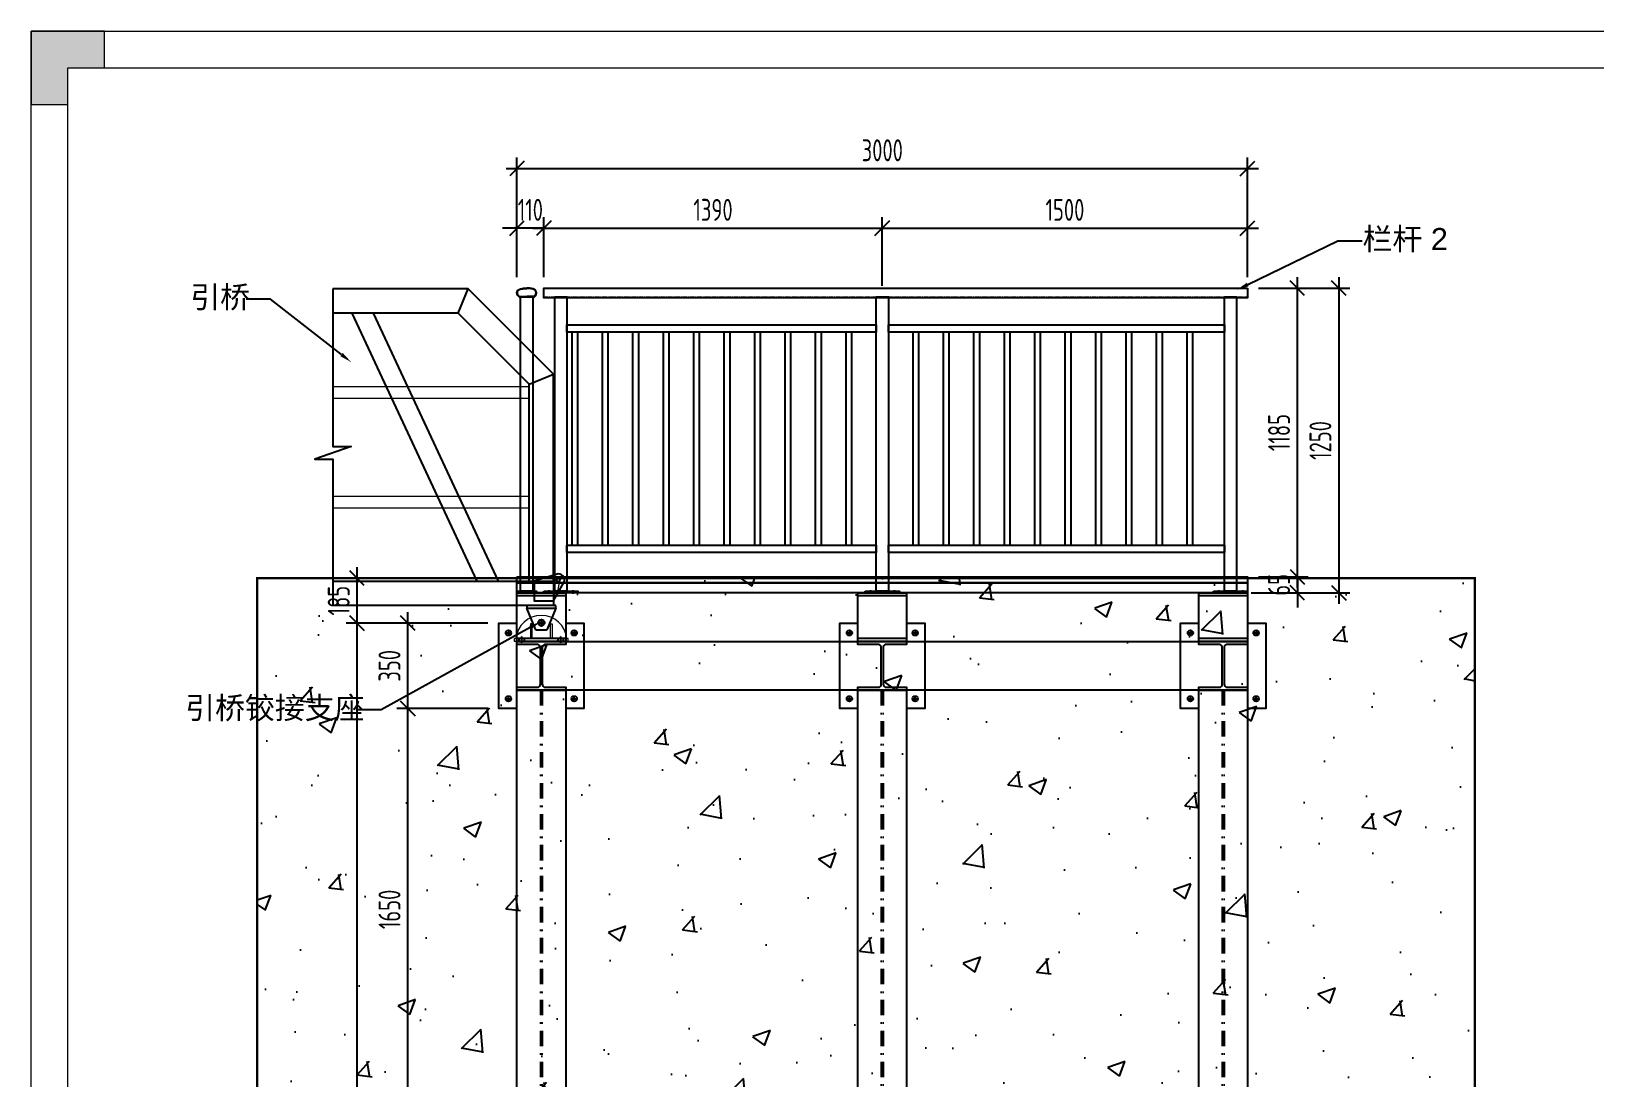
# Model space of a CAD drawing. Header units: millimetres. Extents: x 4 to 2106212, y -117026 to 198097.
# Drawn here: x 1901220 to 1907639, y 185841 to 190137 of the extents above; entities that cross this region are included whole.
import ezdxf
from ezdxf import colors
from ezdxf.entities.mleader import LeaderData, LeaderLine
from ezdxf.math import Vec2, Vec3

# ---------------------------------------------------------------- set-up
doc = ezdxf.new("R2010")
doc.units = ezdxf.units.MM
for name, pattern in [('CENTER', [0.6, 0.375, -0.075, 0.075, -0.075]), ('CENTER2', [28.575, 19.05, -3.175, 3.175, -3.175]), ('DASHDOT2', [12.7, 6.35, -3.175, 0, -3.175])]:
    doc.linetypes.add(name, pattern=pattern)
for name, color, linetype in [('H200', 3, 'Continuous'), ('STEEL', 34, 'Continuous'), ('方管', 100, 'Continuous'), ('标注', 9, 'Continuous'), ('铝横梁', 220, 'Continuous'), ('铝通', 4, 'Continuous')]:
    doc.layers.add(name, color=color, linetype=linetype)
for name, color, linetype, lineweight in [('加强板', 140, 'Continuous', 18), ('图框', 7, 'Continuous', 13), ('型材', 7, 'Continuous', 15), ('文本', 3, 'Continuous', 13), ('结构', 4, 'Continuous', 18), ('虚线', 1, 'CENTER2', 0)]:
    doc.layers.add(name, color=color, linetype=linetype, lineweight=lineweight)
doc.styles.add('Arial', font='arial.ttf')
doc.styles.add('hztxt', font='ros1.shx', dxfattribs={"width": 0.8, "bigfont": 'hztxt.shx'})
doc.dimstyles.new('DIM-30', dxfattribs={"dimscale": 30, "dimtxt": 3, "dimasz": 2, "dimexe": 1.5, "dimexo": 1.5, "dimgap": 1, "dimtad": 1, "dimdec": 1, "dimdsep": 46, "dimtxsty": 'hztxt', "dimblk": 'OBLIQUE', "dimcen": 0, "dimdle": 1.5, "dimclrd": 9, "dimclre": 9, "dimclrt": 2, "dimadec": 1, "dimazin": 0, "dimtfac": 1, "dimtdec": 1, "dimtix": 1, "dimtmove": 2, "dimatfit": 3, "dimldrblk": 'OBLIQUE', "dimfxl": 15, "dimtolj": 1, "dimtzin": 0, "dimarcsym": 1})

# ---------------------------------------------------------------- blocks, each defined once
blk = doc.blocks.new('GW-TK')
at = {"layer": '图框', "linetype": 'Continuous', "lineweight": 0}
h = blk.add_hatch(color=256, dxfattribs=at)
h.dxf.hatch_style = 1
h.paths.add_polyline_path([(927183.55, 464715.01), (927183.55, 464705.01), (927188.55, 464705.01), (927188.55, 464710.01), (927193.56, 464710.01), (927193.56, 464715.01)])
blk.add_lwpolyline([(927188.55, 464705.01), (927188.55, 464710.01), (927193.56, 464710.01), (927193.56, 464715.01), (927183.55, 464715.01), (927183.55, 464705.01)], close=True, dxfattribs=at)
at = {"layer": '图框'}
for points in [[(927183.55, 464715.01), (927603.55, 464715.01), (927603.55, 464418.01), (927183.55, 464418.01)], [(927188.55, 464710.01), (927598.55, 464710.01), (927598.55, 464423.01), (927188.55, 464423.01)]]:
    blk.add_lwpolyline(points, close=True, dxfattribs=at)
blk = doc.blocks.new('*U968')
at = {"color": 252, "linetype": 'CENTER', "ltscale": 0.52}
for p, q in [((402.9, -670, 0), (431.5, -670, 0)), ((417.2, -655.7, 0), (417.2, -684.3, 0))]:
    blk.add_line(p, q, dxfattribs=at)
at = {"color": 252, "elevation": 0}
blk.add_lwpolyline([(-439.5, 700), (-439.5, 53.3), (-364.1, 53.3), (-512.2, 1.6), (-439.5, 1.6), (-439.5, -600)], dxfattribs=at)
blk.add_lwpolyline([(477.2, -600), (357.2, -600), (357.2, -610), (477.2, -610)], close=True, dxfattribs=at)
blk.add_lwpolyline([(477.2, -610), (441.1, -696.7, -0.315452), (436.4, -700), (397.9, -700, -0.315452), (393.2, -696.7), (357.2, -610)], format="xyb", dxfattribs=at)
at = {"color": 252}
blk.add_circle((417.2, -670, 0), 13, dxfattribs=at)
at = {"layer": '加强板', "color": 252, "elevation": 0}
blk.add_lwpolyline([(467.2, -505), (467.2, -555), (482.2, -555), (492.2, -505)], close=True, dxfattribs=at)
at = {"layer": '型材', "color": 252, "elevation": 0}
for points in [[(-439.5, 300), (367.2, 300), (367.2, 250), (-439.5, 250)], [(-439.5, -150), (367.2, -150), (367.2, -200), (-439.5, -200)]]:
    blk.add_lwpolyline(points, dxfattribs=at)
at = {"layer": '铝横梁', "color": 252, "elevation": 0}
for points in [[(-361.6, 600), (151.9, -500)], [(-273.3, 600), (240.2, -500)]]:
    blk.add_lwpolyline(points, dxfattribs=at)
at = {"layer": '铝通', "color": 252, "elevation": 0}
for points in [[(467.2, -500), (467.2, 350), (117.2, 700), (-439.5, 700)], [(75.7, 600), (117.2, 700)], [(367.2, -500), (367.2, 308.6), (75.7, 600), (-439.5, 600)], [(367.2, 308.6), (467.2, 350)], [(-439.5, -500), (467.2, -500), (467.2, -600), (-439.5, -600)]]:
    blk.add_lwpolyline(points, dxfattribs=at)
blk.add_lwpolyline([(509.9, -505.4, 0.668622), (478.4, -471.6), (387.2, -500), (387.2, -580), (467.2, -580)], format="xyb", close=True, dxfattribs=at)
at = {"layer": '铝通', "color": 252}
blk.add_circle((487.2, -495, 0), 7, dxfattribs=at)
blk = doc.blocks.new('*U969')
at = {"color": 0, "linetype": 'ByBlock', "lineweight": -2, "transparency": 16777216}
blk.add_blockref('*U968', (0, 0), dxfattribs=at)
blk = doc.blocks.new('_Oblique')
at = {"color": 0, "linetype": 'ByBlock', "lineweight": -2}
blk.add_line((-0.5, -0.5), (0.5, 0.5), dxfattribs=at)
blk = doc.blocks.new('*D982')
at = {"color": 9, "lineweight": -2, "transparency": 16777216}
for p, q in [((1902557.3, 183411.9), (1902557.3, 187751.9)), ((1903094.1, 187706.9), (1902512.3, 187706.9)), ((1903094.1, 183456.9), (1902512.3, 183456.9))]:
    blk.add_line(p, q, dxfattribs=at)
at = {"layer": 'Defpoints', "color": 0, "transparency": 16777216}
for p in [(1902557.3, 187706.9), (1903139.1, 187706.9), (1903139.1, 183456.9)]:
    blk.add_point(p, dxfattribs=at)
at = {"color": 9, "lineweight": -2, "transparency": 16777216, "xscale": 60, "yscale": 60, "zscale": 60}
for p, rotation in [((1902557.3, 187706.9), 90), ((1902557.3, 183456.9), 270)]:
    blk.add_blockref('_Oblique', p, dxfattribs=dict(at, rotation=rotation))
at = {"color": 2, "transparency": 16777216, "insert": (1902482.3, 185581.9), "char_height": 90, "attachment_point": 5, "rotation": 90, "style": 'hztxt'}
blk.add_mtext('\\A1;4250', dxfattribs=at)
blk = doc.blocks.new('*U956')
at = {"layer": 'STEEL'}
for p, q in [((-148.2, 135), (-121.8, 135)), ((-135, 148.2), (-135, 121.8)), ((121.8, 135), (148.2, 135)), ((135, 148.2), (135, 121.8)), ((-135, -148.2), (-135, -121.8)), ((135, -148.2), (135, -121.8)), ((-148.2, -135), (-121.8, -135)), ((121.8, -135), (148.2, -135))]:
    blk.add_line(p, q, dxfattribs=at)
for points in [[(-100, -175), (-175, -175), (-175, 175), (-100, 175)], [(100, 175), (175, 175), (175, -175), (100, -175)]]:
    blk.add_lwpolyline(points, dxfattribs=at)
for centre in [(-135, 135), (135, 135), (-135, -135), (135, -135)]:
    blk.add_circle(centre, 11, dxfattribs=at)
blk = doc.blocks.new('*U957')
at = {"color": 0, "linetype": 'ByBlock', "lineweight": -2, "transparency": 16777216}
blk.add_blockref('*U956', (0, 0), dxfattribs=at)
blk = doc.blocks.new('*U958')
at = {"layer": 'STEEL'}
for p, q in [((-148.2, 135), (-121.8, 135)), ((-135, 148.2), (-135, 121.8)), ((121.8, 135), (148.2, 135)), ((135, 148.2), (135, 121.8)), ((-135, -148.2), (-135, -121.8)), ((135, -148.2), (135, -121.8)), ((-148.2, -135), (-121.8, -135)), ((121.8, -135), (148.2, -135))]:
    blk.add_line(p, q, dxfattribs=at)
for points in [[(-100, -175), (-175, -175), (-175, 175), (-100, 175)], [(100, 175), (175, 175), (175, -175), (100, -175)]]:
    blk.add_lwpolyline(points, dxfattribs=at)
for centre in [(-135, 135), (135, 135), (-135, -135), (135, -135)]:
    blk.add_circle(centre, 11, dxfattribs=at)
blk = doc.blocks.new('*U959')
at = {"color": 0, "linetype": 'ByBlock', "lineweight": -2, "transparency": 16777216}
blk.add_blockref('*U958', (0, 0), dxfattribs=at)
blk = doc.blocks.new('*U960')
at = {"layer": 'STEEL'}
for p, q in [((-148.2, 135), (-121.8, 135)), ((-135, 148.2), (-135, 121.8)), ((121.8, 135), (148.2, 135)), ((135, 148.2), (135, 121.8)), ((-135, -148.2), (-135, -121.8)), ((135, -148.2), (135, -121.8)), ((-148.2, -135), (-121.8, -135)), ((121.8, -135), (148.2, -135))]:
    blk.add_line(p, q, dxfattribs=at)
for points in [[(-100, -175), (-175, -175), (-175, 175), (-100, 175)], [(100, 175), (175, 175), (175, -175), (100, -175)]]:
    blk.add_lwpolyline(points, dxfattribs=at)
for centre in [(-135, 135), (135, 135), (-135, -135), (135, -135)]:
    blk.add_circle(centre, 11, dxfattribs=at)
blk = doc.blocks.new('*U961')
at = {"color": 0, "linetype": 'ByBlock', "lineweight": -2, "transparency": 16777216}
blk.add_blockref('*U960', (0, 0), dxfattribs=at)
blk = doc.blocks.new('*U945')
h = blk.add_hatch()
h.set_pattern_fill('AR-CONC', color=252, scale=4, angle=-1.78635)
h.set_pattern_definition([(48.21365, (-1955493.9, -187048), (726.39706, -86.44208), [76.2, -838.2]), (353.21365, (-1955493.9, -187048), (-117.08218, 768.2505), [60.96, -670.56234]), (98.665094, (-1955433.35, -187055.2), (609.31489, 681.8084), [64.76004, -712.36098]), (44.39785, (-1955487.55, -186844.9), (1078.5469, -201.8886), [114.3, -1257.3]), (94.849206, (-1955397.7, -186861.7), (980.00676, 959.62144), [97.1401, -1068.54243]), (349.3978, (-1955487.6, -186844.9), (980.00676, 959.62144), [91.43987, -1005.8389]), (19.21365, (-1955387.6, -186898.8), (593.41132, -427.76689), [76.2, -838.2]), (324.21365, (-1955387.6, -186898.8), (270.0545, 728.68768), [60.96, -670.56]), (69.665094, (-1955338.1, -186934.5), (863.4658, 300.9208), [64.76004, -712.35975]), (35.713649, (-1955493.89, -187047.98), (22.89163, 337.670666), [0, -662.432, 0, -680.72, 0, -673.1]), (5.713649, (-1955493.9, -187048), (279.640336, 392.19577), [0, -388.112, 0, -647.192, 0, -256.54]), (325.713649, (-1955720.34, -187040.92), (541.38448, -39.810717), [0, -254, 0, -792.48, 0, -1051.56]), (315.71365, (-1955821.9, -187037.75), (595.39922, 83.18622), [0, -330.2, 0, -526.288, 0, -746.76])])
h.paths.add_polyline_path([(2495.4, 116.7), (2690.3, 116.7), (2310.4, 226.6), (2500, 226.6), (2500, 2594.8), (-232.2, 2594.8), (-2500, 2594.8), (-2500, 226.6), (-2310.4, 226.6), (-2690.3, 116.7), (-2495.4, 116.7), (-2495.4, -2405.2), (-287.2, -2405.2), (-287.2, -2594.8), (-177.3, -2214.9), (-177.3, -2409.9), (2495.4, -2409.9)])
at = {"color": 252, "const_width": 10}
for points in [[(-2495.4, -2409.9), (-2495.4, 116.7), (-2690.3, 116.7), (-2310.4, 226.6), (-2500, 226.6), (-2500, 2594.8), (-227.4, 2594.8)], [(-2495.4, -2405.2), (-287.2, -2405.2), (-287.2, -2594.8), (-177.3, -2214.9), (-177.3, -2409.9), (2495.4, -2409.9), (2495.4, 116.7), (2690.3, 116.7), (2310.4, 226.6), (2500, 226.6), (2500, 2594.8), (-232.2, 2594.8)]]:
    blk.add_lwpolyline(points, dxfattribs=at)
blk = doc.blocks.new('*U946')
at = {"layer": 'H200', "color": 0, "linetype": 'ByBlock', "lineweight": -2, "transparency": 16777216}
blk.add_blockref('*U945', (0, 0), dxfattribs=at)
blk = doc.blocks.new('*D1008')
at = {"color": 9, "lineweight": -2, "transparency": 16777216}
for p, q in [((1902765.7, 185661.9), (1902765.7, 187401.9)), ((1903094.1, 187356.9), (1902720.7, 187356.9)), ((1903094.1, 185706.9), (1902720.7, 185706.9))]:
    blk.add_line(p, q, dxfattribs=at)
at = {"layer": 'Defpoints', "color": 0, "transparency": 16777216}
for p in [(1902765.7, 187356.9), (1903139.1, 187356.9), (1903139.1, 185706.9)]:
    blk.add_point(p, dxfattribs=at)
at = {"color": 9, "lineweight": -2, "transparency": 16777216, "xscale": 60, "yscale": 60, "zscale": 60}
for p, rotation in [((1902765.7, 187356.9), 90), ((1902765.7, 185706.9), 270)]:
    blk.add_blockref('_Oblique', p, dxfattribs=dict(at, rotation=rotation))
at = {"color": 2, "transparency": 16777216, "insert": (1902690.7, 186531.9), "char_height": 90, "attachment_point": 5, "rotation": 90, "style": 'hztxt'}
blk.add_mtext('\\A1;1650', dxfattribs=at)
blk = doc.blocks.new('*D1009')
at = {"color": 9, "lineweight": -2, "transparency": 16777216}
for p, q in [((1902765.7, 187311.9), (1902765.7, 187751.9)), ((1903094.1, 187706.9), (1902720.7, 187706.9)), ((1903094.1, 187356.9), (1902720.7, 187356.9))]:
    blk.add_line(p, q, dxfattribs=at)
at = {"layer": 'Defpoints', "color": 0, "transparency": 16777216}
for p in [(1902765.7, 187706.9), (1903139.1, 187706.9), (1903139.1, 187356.9)]:
    blk.add_point(p, dxfattribs=at)
at = {"color": 9, "lineweight": -2, "transparency": 16777216, "xscale": 60, "yscale": 60, "zscale": 60}
for p, rotation in [((1902765.7, 187706.9), 90), ((1902765.7, 187356.9), 270)]:
    blk.add_blockref('_Oblique', p, dxfattribs=dict(at, rotation=rotation))
at = {"color": 2, "transparency": 16777216, "insert": (1902690.7, 187531.9), "char_height": 90, "attachment_point": 5, "rotation": 90, "style": 'hztxt'}
blk.add_mtext('\\A1;350', dxfattribs=at)
blk = doc.blocks.new('*D979')
at = {"color": 9, "lineweight": -2, "transparency": 16777216}
for p, q in [((1902557.3, 187661.9), (1902557.3, 187936.9)), ((1903094.1, 187891.9), (1902512.3, 187891.9)), ((1903094.1, 187706.9), (1902512.3, 187706.9))]:
    blk.add_line(p, q, dxfattribs=at)
at = {"layer": 'Defpoints', "color": 0, "transparency": 16777216}
for p in [(1902557.3, 187891.9), (1903139.1, 187891.9), (1903139.1, 187706.9)]:
    blk.add_point(p, dxfattribs=at)
at = {"color": 9, "lineweight": -2, "transparency": 16777216, "xscale": 60, "yscale": 60, "zscale": 60}
for p, rotation in [((1902557.3, 187891.9), 90), ((1902557.3, 187706.9), 270)]:
    blk.add_blockref('_Oblique', p, dxfattribs=dict(at, rotation=rotation))
at = {"color": 2, "transparency": 16777216, "insert": (1902482.3, 187799.4), "char_height": 90, "attachment_point": 5, "rotation": 90, "style": 'hztxt'}
blk.add_mtext('\\A1;185', dxfattribs=at)
blk = doc.blocks.new('JAGZZ')
at = {"color": 1, "linetype": 'CENTER2', "ltscale": 0.2}
for p, q in [((524724.7, 13006.5), (524689.4, 13006.5)), ((524707.1, 12988.9), (524707.1, 13024.1)), ((524616.1, 12929.5), (524616.1, 12941.5)), ((524627.1, 12917.9), (524627.1, 12953.1)), ((524638.1, 12929.5), (524638.1, 12941.5)), ((524776.1, 12929.5), (524776.1, 12941.5)), ((524787.1, 12917.9), (524787.1, 12953.1)), ((524798.1, 12929.5), (524798.1, 12941.5))]:
    blk.add_line(p, q, dxfattribs=at)
at = {"layer": '结构', "color": 4}
for p, q in [((524597.1, 12929.5), (524597.1, 12941.5)), ((524817.1, 12941.5), (524597.1, 12941.5)), ((524817.1, 12929.5), (524597.1, 12929.5)), ((524817.1, 12929.5), (524817.1, 12941.5))]:
    blk.add_line(p, q, dxfattribs=at)
for points in [[(524670.1, 12941.5), (524670.1, 13001.5), (524662.1, 13001.5), (524662.1, 12941.5)], [(524744.1, 12941.5), (524744.1, 13001.5), (524752.1, 13001.5), (524752.1, 12941.5)]]:
    blk.add_lwpolyline(points, close=True, dxfattribs=at)
at = {"layer": '结构'}
blk.add_circle((524707.1, 13006.5), 13, dxfattribs=at)
at = {"layer": '结构', "color": 4}
blk.add_arc((524707.1, 12931), 105.5, 5.72481, 174.27519, dxfattribs=at)
blk = doc.blocks.new('*U920')
h = blk.add_hatch(color=256)
h.dxf.hatch_style = 1
h.paths.add_polyline_path([(-25, -596.5, 0.414214), (-27.5, -599), (-25, -599)])
h = blk.add_hatch(color=256)
h.dxf.hatch_style = 1
h.paths.add_polyline_path([(25, -596.5, -0.414214), (27.5, -599), (25, -599)])
at = {"color": 7}
for points in [[(-70, -599), (70, -599), (70, -605), (-70, -605), (-70, -599)], [(-56, -599), (-56, -605)], [(-49, -594), (-49, -610)], [(-42, -599), (-42, -605)], [(42, -599), (42, -605)], [(49, -594), (49, -610)], [(56, -599), (56, -605)]]:
    blk.add_lwpolyline(points, dxfattribs=at)
for centre, start, end in [((-25, -599), 90, 180), ((25, -599), 0, 90)]:
    blk.add_arc(centre, 2.5, start, end)
at = {"layer": '方管', "color": 3}
blk.add_lwpolyline([(-25, 610), (25, 610), (25, -599), (-25, -599)], close=True, dxfattribs=at)
blk = doc.blocks.new('*U921')
at = {"color": 0, "linetype": 'ByBlock', "lineweight": -2, "transparency": 16777216}
blk.add_blockref('*U920', (0, 0), dxfattribs=at)
blk = doc.blocks.new('*U926')
h = blk.add_hatch(color=256)
h.dxf.hatch_style = 1
h.paths.add_polyline_path([(-25, -596.5, 0.414214), (-27.5, -599), (-25, -599)])
h = blk.add_hatch(color=256)
h.dxf.hatch_style = 1
h.paths.add_polyline_path([(25, -596.5, -0.414214), (27.5, -599), (25, -599)])
at = {"color": 7}
for points in [[(-70, -599), (70, -599), (70, -605), (-70, -605), (-70, -599)], [(-56, -599), (-56, -605)], [(-49, -594), (-49, -610)], [(-42, -599), (-42, -605)], [(42, -599), (42, -605)], [(49, -594), (49, -610)], [(56, -599), (56, -605)]]:
    blk.add_lwpolyline(points, dxfattribs=at)
for centre, start, end in [((-25, -599), 90, 180), ((25, -599), 0, 90)]:
    blk.add_arc(centre, 2.5, start, end)
at = {"layer": '方管', "color": 3}
blk.add_lwpolyline([(-25, 610), (25, 610), (25, -599), (-25, -599)], close=True, dxfattribs=at)
blk = doc.blocks.new('*U925')
at = {"color": 0, "linetype": 'ByBlock', "lineweight": -2, "transparency": 16777216}
blk.add_blockref('*U926', (0, 0), dxfattribs=at)
blk = doc.blocks.new('*U923')
h = blk.add_hatch(color=256)
h.dxf.hatch_style = 1
h.paths.add_polyline_path([(-25, -596.5, 0.414214), (-27.5, -599), (-25, -599)])
h = blk.add_hatch(color=256)
h.dxf.hatch_style = 1
h.paths.add_polyline_path([(25, -596.5, -0.414214), (27.5, -599), (25, -599)])
at = {"color": 7}
for points in [[(-70, -599), (70, -599), (70, -605), (-70, -605), (-70, -599)], [(-56, -599), (-56, -605)], [(-49, -594), (-49, -610)], [(-42, -599), (-42, -605)], [(42, -599), (42, -605)], [(49, -594), (49, -610)], [(56, -599), (56, -605)]]:
    blk.add_lwpolyline(points, dxfattribs=at)
for centre, start, end in [((-25, -599), 90, 180), ((25, -599), 0, 90)]:
    blk.add_arc(centre, 2.5, start, end)
at = {"layer": '方管', "color": 3}
blk.add_lwpolyline([(-25, 610), (25, 610), (25, -599), (-25, -599)], close=True, dxfattribs=at)
blk = doc.blocks.new('*U922')
at = {"color": 0, "linetype": 'ByBlock', "lineweight": -2, "transparency": 16777216}
blk.add_blockref('*U923', (0, 0), dxfattribs=at)
blk = doc.blocks.new('*U918')
at = {"color": 4}
blk.add_lwpolyline([(12.5, -437.5), (12.5, 437.5), (-12.5, 437.5), (-12.5, -437.5)], dxfattribs=at)
blk = doc.blocks.new('*U919')
at = {"color": 0, "linetype": 'ByBlock', "lineweight": -2, "transparency": 16777216}
for p in [(0, 0), (125, 0), (250, 0), (375, 0), (500, 0), (625, 0), (750, 0), (875, 0), (1000, 0), (1125, 0)]:
    blk.add_blockref('*U918', p, dxfattribs=at)
blk = doc.blocks.new('*U916')
at = {"color": 4}
blk.add_lwpolyline([(12.5, -437.5), (12.5, 437.5), (-12.5, 437.5), (-12.5, -437.5)], dxfattribs=at)
blk = doc.blocks.new('*U917')
at = {"color": 0, "linetype": 'ByBlock', "lineweight": -2, "transparency": 16777216}
for p in [(0, 0), (125, 0), (250, 0), (375, 0), (500, 0), (625, 0), (750, 0), (875, 0), (1000, 0), (1125, 0)]:
    blk.add_blockref('*U916', p, dxfattribs=at)
blk = doc.blocks.new('*D1013')
at = {"color": 9, "lineweight": -2, "transparency": 16777216}
for p, q in [((1903279.1, 189328.6), (1904759.1, 189328.6)), ((1903324.1, 189126.9), (1903324.1, 189373.6)), ((1904714.1, 189091.9), (1904714.1, 189373.6))]:
    blk.add_line(p, q, dxfattribs=at)
at = {"layer": 'Defpoints', "color": 0, "transparency": 16777216}
for p in [(1904714.1, 189328.6), (1903324.1, 189081.9), (1904714.1, 189046.9)]:
    blk.add_point(p, dxfattribs=at)
at = {"color": 9, "lineweight": -2, "transparency": 16777216, "xscale": 60, "yscale": 60, "zscale": 60, "rotation": 180}
blk.add_blockref('_Oblique', (1903324.1, 189328.6), dxfattribs=at)
at = {"color": 9, "lineweight": -2, "transparency": 16777216, "xscale": 60, "yscale": 60, "zscale": 60}
blk.add_blockref('_Oblique', (1904714.1, 189328.6), dxfattribs=at)
at = {"color": 2, "transparency": 16777216, "insert": (1904019.1, 189403.6), "char_height": 90, "attachment_point": 5, "style": 'hztxt'}
blk.add_mtext('\\A1;1390', dxfattribs=at)
blk = doc.blocks.new('*D976')
at = {"color": 9, "lineweight": -2, "transparency": 16777216}
for p, q in [((1903214.1, 189328.6), (1903154.1, 189328.6)), ((1903214.1, 189126.9), (1903214.1, 189373.6)), ((1903324.1, 189328.6), (1903214.1, 189328.6)), ((1903324.1, 189126.9), (1903324.1, 189373.6)), ((1903324.1, 189328.6), (1903384.1, 189328.6))]:
    blk.add_line(p, q, dxfattribs=at)
at = {"layer": 'Defpoints', "color": 0, "transparency": 16777216}
for p in [(1903214.1, 189328.6), (1903214.1, 189081.9), (1903324.1, 189081.9)]:
    blk.add_point(p, dxfattribs=at)
at = {"color": 9, "lineweight": -2, "transparency": 16777216, "xscale": 60, "yscale": 60, "zscale": 60}
blk.add_blockref('_Oblique', (1903214.1, 189328.6), dxfattribs=at)
at = {"color": 9, "lineweight": -2, "transparency": 16777216, "xscale": 60, "yscale": 60, "zscale": 60, "rotation": 180}
blk.add_blockref('_Oblique', (1903324.1, 189328.6), dxfattribs=at)
at = {"color": 2, "transparency": 16777216, "insert": (1903269.1, 189403.6), "char_height": 90, "attachment_point": 5, "style": 'hztxt'}
blk.add_mtext('\\A1;110', dxfattribs=at)
blk = doc.blocks.new('*D977')
at = {"color": 9, "lineweight": -2, "transparency": 16777216}
for p, q in [((1903169.1, 189573.1), (1906259.1, 189573.1)), ((1903214.1, 189126.9), (1903214.1, 189618.1)), ((1906214.1, 189126.9), (1906214.1, 189618.1))]:
    blk.add_line(p, q, dxfattribs=at)
at = {"layer": 'Defpoints', "color": 0, "transparency": 16777216}
for p in [(1906214.1, 189573.1), (1903214.1, 189081.9), (1906214.1, 189081.9)]:
    blk.add_point(p, dxfattribs=at)
at = {"color": 9, "lineweight": -2, "transparency": 16777216, "xscale": 60, "yscale": 60, "zscale": 60, "rotation": 180}
blk.add_blockref('_Oblique', (1903214.1, 189573.1), dxfattribs=at)
at = {"color": 9, "lineweight": -2, "transparency": 16777216, "xscale": 60, "yscale": 60, "zscale": 60}
blk.add_blockref('_Oblique', (1906214.1, 189573.1), dxfattribs=at)
at = {"color": 2, "transparency": 16777216, "insert": (1904714.1, 189648.1), "char_height": 90, "attachment_point": 5, "style": 'hztxt'}
blk.add_mtext('\\A1;3000', dxfattribs=at)
blk = doc.blocks.new('*D978')
at = {"color": 9, "lineweight": -2, "transparency": 16777216}
for p, q in [((1906588.2, 189126.9), (1906588.2, 187786.9)), ((1906259.1, 189081.9), (1906633.2, 189081.9)), ((1906229.1, 187831.9), (1906633.2, 187831.9))]:
    blk.add_line(p, q, dxfattribs=at)
at = {"layer": 'Defpoints', "color": 0, "transparency": 16777216}
for p in [(1906214.1, 189081.9), (1906184.1, 187831.9), (1906588.2, 187831.9)]:
    blk.add_point(p, dxfattribs=at)
at = {"color": 9, "lineweight": -2, "transparency": 16777216, "xscale": 60, "yscale": 60, "zscale": 60}
for p, rotation in [((1906588.2, 189081.9), 90), ((1906588.2, 187831.9), 270)]:
    blk.add_blockref('_Oblique', p, dxfattribs=dict(at, rotation=rotation))
at = {"color": 2, "transparency": 16777216, "insert": (1906513.2, 188456.9), "char_height": 90, "attachment_point": 5, "rotation": 90, "style": 'hztxt'}
blk.add_mtext('\\A1;1250', dxfattribs=at)
blk = doc.blocks.new('*D1014')
at = {"color": 9, "lineweight": -2, "transparency": 16777216}
for p, q in [((1906418.3, 187851.9), (1906418.3, 189126.9)), ((1906259.1, 189081.9), (1906463.3, 189081.9)), ((1906259.1, 187896.9), (1906463.3, 187896.9))]:
    blk.add_line(p, q, dxfattribs=at)
at = {"layer": 'Defpoints', "color": 0, "transparency": 16777216}
for p in [(1906214.1, 189081.9), (1906418.3, 189081.9), (1906214.1, 187896.9)]:
    blk.add_point(p, dxfattribs=at)
at = {"color": 9, "lineweight": -2, "transparency": 16777216, "xscale": 60, "yscale": 60, "zscale": 60}
for p, rotation in [((1906418.3, 189081.9), 90), ((1906418.3, 187896.9), 270)]:
    blk.add_blockref('_Oblique', p, dxfattribs=dict(at, rotation=rotation))
at = {"color": 2, "transparency": 16777216, "insert": (1906343.3, 188489.4), "char_height": 90, "attachment_point": 5, "rotation": 90, "style": 'hztxt'}
blk.add_mtext('\\A1;1185', dxfattribs=at)
blk = doc.blocks.new('*D1015')
at = {"color": 9, "lineweight": -2, "transparency": 16777216}
for p, q in [((1906418.3, 187896.9), (1906418.3, 187956.9)), ((1906259.1, 187896.9), (1906463.3, 187896.9)), ((1906418.3, 187896.9), (1906418.3, 187831.9)), ((1906259.1, 187831.9), (1906463.3, 187831.9)), ((1906418.3, 187831.9), (1906418.3, 187771.9))]:
    blk.add_line(p, q, dxfattribs=at)
at = {"layer": 'Defpoints', "color": 0, "transparency": 16777216}
for p in [(1906214.1, 187896.9), (1906214.1, 187831.9), (1906418.3, 187831.9)]:
    blk.add_point(p, dxfattribs=at)
at = {"color": 9, "lineweight": -2, "transparency": 16777216, "xscale": 60, "yscale": 60, "zscale": 60}
for p, rotation in [((1906418.3, 187896.9), 270), ((1906418.3, 187831.9), 90)]:
    blk.add_blockref('_Oblique', p, dxfattribs=dict(at, rotation=rotation))
at = {"color": 2, "transparency": 16777216, "insert": (1906343.3, 187864.4), "char_height": 90, "attachment_point": 5, "rotation": 90, "style": 'hztxt'}
blk.add_mtext('\\A1;65', dxfattribs=at)
blk = doc.blocks.new('*U1069')
at = {"layer": '方管', "color": 2}
for p, q in [((-27.8, -14.5, 0), (25, -14.5, 0)), ((-26.4, -14.5, 0), (23.6, -14.5, 0))]:
    blk.add_line(p, q, dxfattribs=at)
for points in [[(-30.2, -15.4, 0.636486), (-29.9, -15.2)], [(-29.9, -13.4, -0.414214), (-29.4, -12.9)], [(26.7, -12.9, -0.414214), (27.2, -13.4)], [(27.2, -15.2, 0.648584), (27.5, -15.4)]]:
    blk.add_lwpolyline(points, format="xyb", dxfattribs=at)
for centre, radius, start, end in [((-30.1, -15.2, 0), 0.2, 230.09534, 0), ((-29.4, -13.4, 0), 0.5, 90, 180), ((-28.5, -18.8, 0), 0.2, 232.15451, 0), ((-27.8, -15, 0), 0.5, 90, 180), ((25, -15, 0), 0.5, 0, 90), ((25.7, -18.8, 0), 0.2, 180, 307.84549), ((26.7, -13.4, 0), 0.5, 0, 90), ((27.4, -15.2, 0), 0.2, 180, 309.90466)]:
    blk.add_arc(centre, radius, start, end, dxfattribs=at)
for points in [[(-41.4, 1.5, 0), (-41.3, 21.1, 0), (-17.3, 21, 0), (-1.3, 21, 0)], [(38.6, 1.5, 0), (38.5, 21.1, 0), (14.6, 21, 0), (-1.3, 21, 0)], [(-29.4, -12.9, 0), (-20.3, -12.9, 0), (-11.4, -12.9, 0), (-1.3, -12.9, 0)], [(26.7, -12.9, 0), (17.6, -12.9, 0), (8.7, -12.9, 0), (-1.3, -12.9, 0)]]:
    blk.add_open_spline(points, degree=3, dxfattribs=at)
for points, knots in [([(-28.6, -19, 0), (-37.2, -12.5, 0), (-41.4, -5, 0), (-41.4, 1.5, 0), (-41.4, 1.6, 0), (-41.4, 1.7, 0), (-41.4, 1.9, 0)], [0.031268, 0.031268, 0.031268, 0.031268, 1, 1, 1, 1.0187782, 1.0187782, 1.0187782, 1.0187782]), ([(-39.7, 1.5, 0), (-39.7, 3.2, 0), (-39.5, 4.7, 0), (-38.8, 7.4, 0), (-38.3, 8.6, 0), (-37, 10.7, 0), (-36.2, 11.7, 0), (-34.4, 13.4, 0), (-33.3, 14.1, 0), (-31.1, 15.4, 0), (-29.8, 16, 0), (-25.7, 17.5, 0), (-22.5, 18.2, 0), (-15.8, 19.1, 0), (-12.4, 19.2, 0), (-6.9, 19.3, 0), (-4.8, 19.3, 0), (-1.3, 19.3, 0)], [0, 0, 0, 0, 0.092947, 0.092947, 0.185894, 0.185894, 0.278842, 0.278842, 0.371789, 0.371789, 0.464736, 0.464736, 0.663842, 0.663842, 0.862947, 0.862947, 1, 1, 1, 1]), ([(-30.2, -15.4, 0), (-32, -13.9, 0), (-33.1, -12.8, 0), (-35.9, -8.7, 0), (-37.4, -6.7, 0), (-39, -3.2, 0), (-39.5, -1.6, 0), (-39.7, 0.5, 0), (-39.7, 1, 0), (-39.7, 1.5, 0), (-39.7, 1.6, 0), (-39.7, 1.8, 0), (-39.7, 1.9, 0)], [0.1474935, 0.1474935, 0.1474935, 0.1474935, 0.3251972, 0.3251972, 0.6503943, 0.6503943, 0.9163919, 0.9163919, 1, 1, 1, 1.0229327, 1.0229327, 1.0229327, 1.0229327]), ([(37, 1.5, 0), (37, 3.2, 0), (36.8, 4.7, 0), (36.1, 7.4, 0), (35.6, 8.6, 0), (34.3, 10.7, 0), (33.5, 11.7, 0), (31.6, 13.4, 0), (30.6, 14.1, 0), (28.4, 15.4, 0), (27.1, 16, 0), (23, 17.5, 0), (19.7, 18.2, 0), (13.1, 19.1, 0), (9.7, 19.2, 0), (4.2, 19.3, 0), (0.7, 19.3, 0), (-1.3, 19.3, 0)], [0, 0, 0, 0, 0.092947, 0.092947, 0.185894, 0.185894, 0.278842, 0.278842, 0.371789, 0.371789, 0.464736, 0.464736, 0.663842, 0.663842, 0.862947, 0.862947, 1, 1, 1, 1]), ([(25.9, -19, 0), (34.5, -12.5, 0), (38.5, -5, 0), (38.6, 1.5, 0), (38.6, 1.5, 0), (38.6, 1.5, 0), (38.6, 1.5, 0)], [0.031268, 0.031268, 0.031268, 0.031268, 1, 1, 1, 1.0187782, 1.0187782, 1.0187782, 1.0187782]), ([(27.5, -15.4, 0), (29.3, -13.9, 0), (30.4, -12.8, 0), (33.2, -8.7, 0), (34.6, -6.7, 0), (36.3, -3.2, 0), (36.7, -1.6, 0), (37, 0.5, 0), (37, 1, 0), (37, 1.5, 0), (37, 1.5, 0), (37, 1.5, 0), (37, 1.5, 0)], [0.1474935, 0.1474935, 0.1474935, 0.1474935, 0.3251972, 0.3251972, 0.6503943, 0.6503943, 0.9163919, 0.9163919, 1, 1, 1, 1.0229327, 1.0229327, 1.0229327, 1.0229327])]:
    blk.add_open_spline(points, degree=3, knots=knots, dxfattribs=at)
for points in [[(-29.9, -13.4, 0), (-29.9, -15.2, 0)], [(27.2, -13.4, 0), (27.2, -15.2, 0)]]:
    blk.add_spline(points, degree=3, dxfattribs=at)
at = {"layer": '方管', "color": 2, "start_tangent": (0, -1), "end_tangent": (0, -1)}
for points in [[(-28.3, -15, 0), (-28.3, -18.8, 0)], [(25.5, -15, 0), (25.5, -18.8, 0)]]:
    blk.add_spline(points, degree=3, dxfattribs=at)
blk = doc.blocks.new('*U1070')
at = {"color": 0, "linetype": 'ByBlock', "lineweight": -2, "transparency": 16777216}
blk.add_blockref('*U1069', (0, 0), dxfattribs=at)
blk = doc.blocks.new('*U1067')
h = blk.add_hatch(color=256)
h.dxf.hatch_style = 1
h.paths.add_polyline_path([(-26.4, -614.3, 0.414214), (-28.9, -616.8), (-26.4, -616.8)])
h = blk.add_hatch(color=256)
h.dxf.hatch_style = 1
h.paths.add_polyline_path([(23.6, -614.3, -0.414214), (26.1, -616.8), (23.6, -616.8)])
at = {"color": 7, "elevation": 0}
for points in [[(-41.4, -616.8), (38.6, -616.8), (38.6, -622.8), (-41.4, -622.8), (-41.4, -616.8)], [(-8.4, -616.8), (-8.4, -622.8)], [(-1.4, -611.8), (-1.4, -627.8)], [(5.6, -616.8), (5.6, -622.8)]]:
    blk.add_lwpolyline(points, dxfattribs=at)
for centre, start, end in [((-26.4, -616.8, 0), 90, 180), ((23.6, -616.8, 0), 0, 90)]:
    blk.add_arc(centre, 2.5, start, end)
at = {"layer": '方管', "color": 3, "elevation": 0}
blk.add_lwpolyline([(-26.4, 592.2), (23.6, 592.2), (23.6, -616.8), (-26.4, -616.8)], close=True, dxfattribs=at)
blk.add_blockref('*U1070', (0, 606.7))
blk = doc.blocks.new('*U1068')
at = {"color": 0, "linetype": 'ByBlock', "lineweight": -2, "transparency": 16777216}
blk.add_blockref('*U1067', (0, 0), dxfattribs=at)
blk = doc.blocks.new('*D1071')
at = {"color": 9, "lineweight": -2, "transparency": 16777216}
for p, q in [((1904669.1, 189328.6), (1906259.1, 189328.6)), ((1904714.1, 189091.9), (1904714.1, 189373.6)), ((1906214.1, 189126.9), (1906214.1, 189373.6))]:
    blk.add_line(p, q, dxfattribs=at)
at = {"layer": 'Defpoints', "color": 0, "transparency": 16777216}
for p in [(1906214.1, 189328.6), (1906214.1, 189081.9), (1904714.1, 189046.9)]:
    blk.add_point(p, dxfattribs=at)
at = {"color": 9, "lineweight": -2, "transparency": 16777216, "xscale": 60, "yscale": 60, "zscale": 60, "rotation": 180}
blk.add_blockref('_Oblique', (1904714.1, 189328.6), dxfattribs=at)
at = {"color": 9, "lineweight": -2, "transparency": 16777216, "xscale": 60, "yscale": 60, "zscale": 60}
blk.add_blockref('_Oblique', (1906214.1, 189328.6), dxfattribs=at)
at = {"color": 2, "transparency": 16777216, "insert": (1905464.1, 189403.6), "char_height": 90, "attachment_point": 5, "style": 'hztxt'}
blk.add_mtext('\\A1;1500', dxfattribs=at)

msp = doc.modelspace()

# ---------------------------------------------------------------- linework, layer by layer
at = {"color": 1}
for points in [[(1903419.085, 188931.8776), (1904689.085, 188931.8776), (1904689.085, 188901.8776), (1903419.085, 188901.8776)], [(1904739.085, 188931.8776), (1906119.085, 188931.8776), (1906119.085, 188901.8776), (1904739.085, 188901.8776)]]:
    msp.add_lwpolyline(points, close=True, dxfattribs=at)
at = {"color": 1, "elevation": 0.0005}
for points in [[(1903419.085, 188026.8776), (1904689.085, 188026.8776), (1904689.085, 187996.8776), (1903419.085, 187996.8776)], [(1904739.085, 188026.8776), (1906119.085, 188026.8776), (1906119.085, 187996.8776), (1904739.085, 187996.8776)]]:
    msp.add_lwpolyline(points, close=True, dxfattribs=at)
for points in [[(1903214.085, 187896.8804), (1906214.085, 187896.8804), (1906214.085, 187871.8804), (1903214.085, 187871.8804)], [(1903214.085, 187871.8804), (1906214.085, 187871.8804), (1906214.085, 187831.8804), (1903214.085, 187831.8804)]]:
    msp.add_lwpolyline(points, close=True)
at = {"color": 252, "linetype": 'DASHDOT2', "ltscale": 10}
for points in [[(1903310.085, 187431.8804), (1903310.085, 183752.8541)], [(1903318.085, 187431.8804), (1903318.085, 183752.8541)], [(1904710.085, 187431.8804), (1904710.085, 183753.1837)], [(1904718.085, 187431.8804), (1904718.085, 183753.1837)], [(1906110.085, 187431.8804), (1906110.085, 183752.8541)], [(1906118.085, 187431.8804), (1906118.085, 183752.8541)]]:
    msp.add_lwpolyline(points, dxfattribs=at)
at = {"layer": 'H200', "color": 21}
for points in [[(1903214.085, 187831.8804), (1903414.085, 187831.8804), (1903414.085, 187631.8804), (1903214.085, 187631.8804)], [(1903214.085, 187819.8804), (1903414.085, 187819.8804), (1903414.085, 187643.8804), (1903214.085, 187643.8804)], [(1904614.085, 187831.8804), (1904814.085, 187831.8804), (1904814.085, 187631.8804), (1904614.085, 187631.8804)], [(1904614.085, 187819.8804), (1904814.085, 187819.8804), (1904814.085, 187643.8804), (1904614.085, 187643.8804)], [(1906014.085, 187831.8804), (1906214.085, 187831.8804), (1906214.085, 187631.8804), (1906014.085, 187631.8804)], [(1906014.085, 187819.8804), (1906214.085, 187819.8804), (1906214.085, 187643.8804), (1906014.085, 187643.8804)]]:
    msp.add_lwpolyline(points, close=True, dxfattribs=at)
at = {"layer": 'H200'}
for points in [[(1903310.085, 187608.8804, 0.359358828), (1903297.085, 187619.8804), (1903214.085, 187619.8804), (1903214.085, 187631.8804), (1903414.085, 187631.8804), (1903414.085, 187619.8804), (1903331.085, 187619.8804, 0.362402399), (1903318.085, 187608.8804), (1903318.085, 187456.8804, 0.414213562), (1903331.085, 187443.8804), (1903414.085, 187443.8804), (1903414.085, 187431.8804), (1903214.085, 187431.8804), (1903214.085, 187443.8804), (1903297.085, 187443.8804, 0.414213562), (1903310.085, 187456.8804)], [(1904710.085, 187608.8804, 0.359358828), (1904697.085, 187619.8804), (1904614.085, 187619.8804), (1904614.085, 187631.8804), (1904814.085, 187631.8804), (1904814.085, 187619.8804), (1904731.085, 187619.8804, 0.362402399), (1904718.085, 187608.8804), (1904718.085, 187456.8804, 0.414213562), (1904731.085, 187443.8804), (1904814.085, 187443.8804), (1904814.085, 187431.8804), (1904614.085, 187431.8804), (1904614.085, 187443.8804), (1904697.085, 187443.8804, 0.414213562), (1904710.085, 187456.8804)], [(1906110.085, 187608.8804, 0.359358828), (1906097.085, 187619.8804), (1906014.085, 187619.8804), (1906014.085, 187631.8804), (1906214.085, 187631.8804), (1906214.085, 187619.8804), (1906131.085, 187619.8804, 0.362402399), (1906118.085, 187608.8804), (1906118.085, 187456.8804, 0.414213562), (1906131.085, 187443.8804), (1906214.085, 187443.8804), (1906214.085, 187431.8804), (1906014.085, 187431.8804), (1906014.085, 187443.8804), (1906097.085, 187443.8804, 0.414213562), (1906110.085, 187456.8804)]]:
    msp.add_lwpolyline(points, format="xyb", close=True, dxfattribs=at)
for points in [[(1903214.085, 187631.8804), (1906214.085, 187631.8804), (1906214.085, 187431.8804), (1903214.085, 187431.8804)], [(1903214.085, 187431.8804), (1903414.085, 187431.8804), (1903414.085, 183512.9449), (1903214.085, 183512.9449)], [(1904614.085, 187431.8804), (1904814.085, 187431.8804), (1904814.085, 183512.9449), (1904614.085, 183512.9449)], [(1906014.085, 187431.8804), (1906214.085, 187431.8804), (1906214.085, 183512.9449), (1906014.085, 183512.9449)]]:
    msp.add_lwpolyline(points, close=True, dxfattribs=at)
at = {"layer": '方管', "color": 2}
msp.add_lwpolyline([(1906214.085, 189081.8776), (1906214.085, 189041.8776), (1903324.085, 189041.8776), (1903324.085, 189081.8776)], close=True, dxfattribs=at)
at = {"layer": '虚线', "color": 1, "linetype": 'CENTER', "ltscale": 50}
msp.add_lwpolyline([(1903324.085, 189046.8776), (1906214.085, 189046.8776)], dxfattribs=at)

# ---------------------------------------------------------------- block references
for name, p in [('*U969', (1902896.925, 188378.8804, -0.0001)), ('*U1068', (1903255.4449, 188454.6887, 0.0003)), ('*U921', (1903394.085, 188436.879)), ('*U925', (1904714.085, 188436.879)), ('*U922', (1906144.085, 188436.879)), ('*U919', (1903451.585, 188464.3776, 0.0005)), ('*U917', (1904851.585, 188464.3776, 0.0005)), ('*U957', (1903314.085, 187531.8804)), ('*U959', (1904714.085, 187531.8804)), ('*U961', (1906114.085, 187531.8804))]:
    msp.add_blockref(name, p)
at = {"color": 0}
msp.add_blockref('JAGZZ', (1378607.0278, 174702.3911), dxfattribs=at)
at = {"layer": 'H200', "color": 21}
msp.add_blockref('*U946', (1904647.5828, 185297.1055), dxfattribs=at)
at = {"layer": '文本', "xscale": 30, "yscale": 30, "zscale": 30}
msp.add_blockref('GW-TK', (-25914286.8213, -13751313.6738), dxfattribs=at)

# ---------------------------------------------------------------- dimensions: what is measured, and where the dimension line sits
for base, p1, p2, picture, middle in [((1906214.085, 189573.0739), (1903214.085, 189081.8776), (1906214.085, 189081.8776), '*D977', (1904714.085, 189648.0739)), ((1903214.085, 189328.6258), (1903324.085, 189081.8776), (1903214.085, 189081.8776), '*D976', (1903269.085, 189403.6258)), ((1904714.085, 189328.6258), (1903324.085, 189081.8776), (1904714.085, 189046.8776), '*D1013', (1904019.085, 189403.6258)), ((1906214.085, 189328.6258), (1904714.085, 189046.8776), (1906214.085, 189081.8776), '*D1071', (1905464.085, 189403.6258))]:
    dim = msp.add_linear_dim(base=base, p1=p1, p2=p2, dimstyle='DIM-30')
    dim.commit()
    dim.dimension.update_dxf_attribs({"geometry": picture, "text_midpoint": middle})
for base, p1, p2, picture, middle in [((1906588.2227, 187831.8804), (1906214.085, 189081.8776), (1906184.085, 187831.8804), '*D978', (1906513.2227, 188456.879)), ((1906418.2878, 189081.8776), (1906214.085, 187896.8804), (1906214.085, 189081.8776), '*D1014', (1906343.2878, 188489.379)), ((1902557.2759, 187891.8847), (1903139.085, 187706.8804), (1903139.085, 187891.8847), '*D979', (1902482.2759, 187799.3826)), ((1906418.2878, 187831.8804), (1906214.085, 187896.8804), (1906214.085, 187831.8804), '*D1015', (1906343.2878, 187864.3804)), ((1902557.2759, 187706.8804), (1903139.085, 183456.8801), (1903139.085, 187706.8804), '*D982', (1902482.2759, 185581.8802)), ((1902765.7465, 187706.8804), (1903139.085, 187356.8804), (1903139.085, 187706.8804), '*D1009', (1902690.7465, 187531.8804)), ((1902765.7465, 187356.8804), (1903139.085, 185706.8801), (1903139.085, 187356.8804), '*D1008', (1902690.7465, 186531.8802))]:
    dim = msp.add_linear_dim(base=base, p1=p1, p2=p2, angle=90, dimstyle='DIM-30')
    dim.commit()
    dim.dimension.update_dxf_attribs({"geometry": picture, "text_midpoint": middle})

# ---------------------------------------------------------------- leaders
at = {"layer": '标注', "color": 6}
ml = msp.add_multileader_mtext('Standard', dxfattribs=at)
ml.set_content('栏杆 2', color=6, style='Arial')
ml.set_leader_properties(color=8)
ml.build(insert=Vec2(0, 0))
ml.multileader.update_dxf_attribs({"dogleg_length": 100, "arrow_head_size": 50})
ctx = ml.context
ctx.base_point, ctx.char_height, ctx.arrow_head_size, ctx.plane_origin = Vec3(1906684.1504, 189276.451), 90, 50, Vec3(1910201.3615, 181392.5808)
notes = []
notes.append((ctx, [(0, (1, 1, 0), (1906584.1504, 189276.451), (1, 0), 100, [(0, [(1906169.74, 189075.2818)], 0, [])])]))
ctx.mtext.insert, ctx.mtext.width, ctx.mtext.flow_direction = Vec3(1906686.1504, 189329.0333), 786.302852, 5
ml = msp.add_multileader_mtext('Standard', dxfattribs=at)
ml.set_content('引桥', color=6, style='Arial')
ml.set_leader_properties(color=251)
ml.build(insert=Vec2(0, 0))
ml.multileader.update_dxf_attribs({"dogleg_length": 100, "arrow_head_size": 50})
ctx = ml.context
ctx.base_point, ctx.char_height, ctx.arrow_head_size, ctx.plane_origin = Vec3(1901846.7739, 189037.2009), 90, 50, Vec3(1905281.4164, 181153.3307)
notes.append((ctx, [(1, (1, 1, 0), (1902202.2336, 189037.2009), (-1, 0), 100, [(0, [(1902533.1912, 188778.685)], 0, [])])]))
ctx.mtext.insert, ctx.mtext.width, ctx.mtext.flow_direction = Vec3(1901872.4738, 189090.5385), 428.671698, 5
ml = msp.add_multileader_mtext('Standard', dxfattribs=at)
ml.set_content('引桥铰接支座', color=6, style='Arial')
ml.set_leader_properties(color=251)
ml.build(insert=Vec2(0, 0))
ml.multileader.update_dxf_attribs({"dogleg_length": 100, "arrow_head_size": 50})
ctx = ml.context
ctx.base_point, ctx.char_height, ctx.arrow_head_size, ctx.plane_origin = Vec3(1901797.9987, 187350.9695), 90, 50, Vec3(1905735.5607, 179467.0993)
notes.append((ctx, [(1, (1, 1, 0), (1902656.378, 187350.9695), (-1, 0), 100, [(0, [(1903312.0383, 187712.9536)], 0, [])])]))
ctx.mtext.insert, ctx.mtext.width, ctx.mtext.flow_direction = Vec3(1901851.5761, 187404.3071), 786.302852, 5
for ctx, leaders in notes:
    for number, flags, end, landing, length, lines in leaders:
        leader = LeaderData()
        leader.index, (leader.has_last_leader_line, leader.has_dogleg_vector, leader.attachment_direction) = number, flags
        leader.last_leader_point, leader.dogleg_vector, leader.dogleg_length = Vec3(end), Vec3(landing), length
        for number, points, colour, breaks in lines:
            line = LeaderLine()
            line.index, line.vertices, line.color, line.breaks = number, Vec3.list(points), colors.encode_raw_color(colour), breaks
            leader.lines.append(line)
        ctx.leaders.append(leader)

doc.saveas('drawing.dxf')
